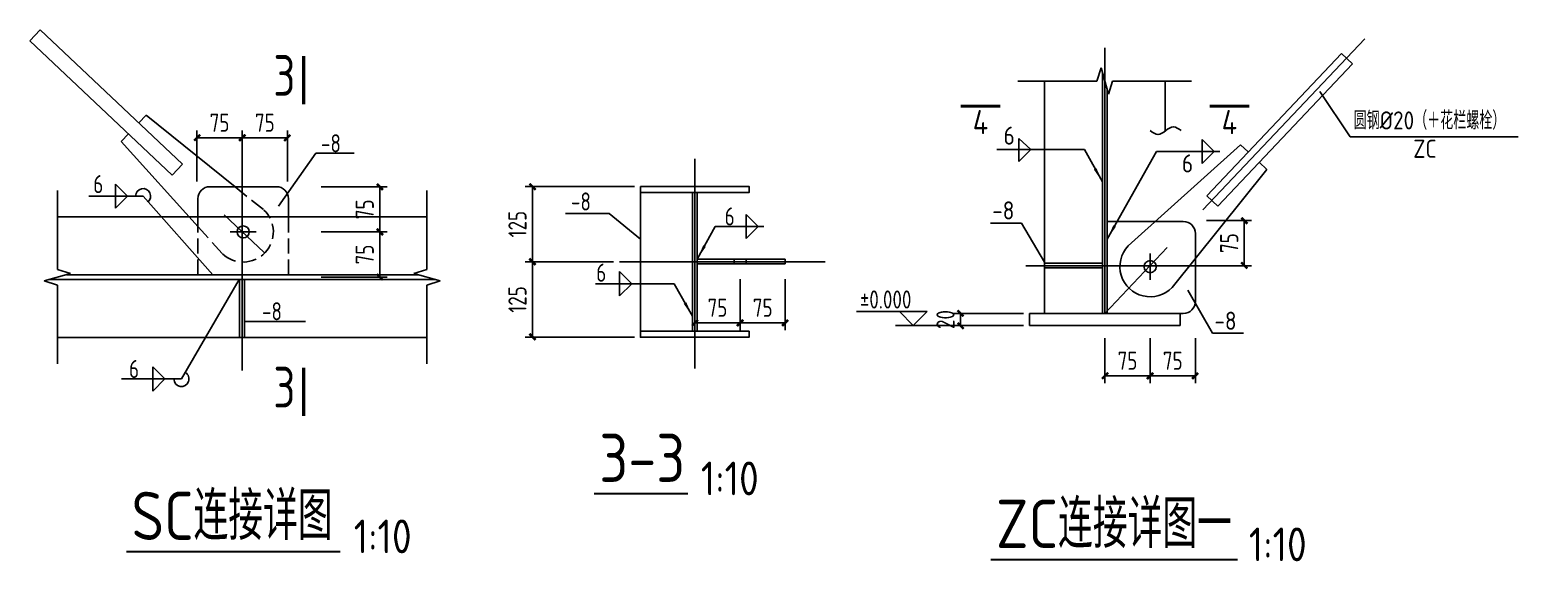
# Model space of a CAD drawing. Header units: millimetres. Extents: x 865974 to 875117, y 40174 to 44891.
# Drawn here: x 868189 to 868435.6, y 40318 to 40406.2 of the extents above; entities that cross this region are included whole.
import ezdxf
from ezdxf.enums import TextEntityAlignment as Align

# ---------------------------------------------------------------- set-up
doc = ezdxf.new("R2010")
doc.units = ezdxf.units.MM
doc.header["$LTSCALE"] = 1000
doc.header["$MEASUREMENT"] = 0
for name, pattern in [('2', [11.4, 9, -0.9, 0.6, -0.9]), ('DASH', [0.35, 0.25, -0.1]), ('DASHED', [117.236842, 78.157895, -39.078947]), ('DOTE', [2.42, 2, -0.2, 0.02, -0.2])]:
    doc.linetypes.add(name, pattern=pattern)
doc.layers.add('1', color=4, linetype='Continuous', lineweight=70)
for name, color, linetype in [('AXIS', 3, 'Continuous'), ('BEAM', 4, 'DASHED'), ('COLUMN', 9, 'Continuous'), ('D1', 112, 'Continuous'), ('DIM', 7, 'Continuous'), ('DOTE', 1, 'DOTE'), ('OTHER', 2, 'Continuous'), ('Prof', 2, 'Continuous'), ('PUB_DIM', 3, 'Continuous'), ('PUB_TEXT', 7, 'Continuous'), ('尺寸标注', 7, 'Continuous'), ('文字', 7, 'Continuous'), ('焊缝标注', 3, 'Continuous'), ('轴线__点划线', 6, '2')]:
    doc.layers.add(name, color=color, linetype=linetype)
doc.styles.add('GBHZ', font='gbenor.shx', dxfattribs={"width": 0.9, "bigfont": 'gbcbig.shx'})
doc.dimstyles.new('Y10', dxfattribs={"dimscale": 0, "dimtxt": 3, "dimasz": 0.01, "dimexe": 1.2, "dimexo": 1, "dimgap": 1, "dimtad": 1, "dimdec": 0, "dimlfac": 10, "dimzin": 0, "dimdsep": 46, "dimtxsty": 'GBHZ', "dimblk1": 'DX', "dimblk2": 'DX', "dimsah": 1, "dimcen": 0.09, "dimdle": 1, "dimadec": 0, "dimazin": 0, "dimtfac": 1, "dimtdec": 0, "dimtix": 1, "dimtmove": 2, "dimatfit": 3, "dimldrblk": 'DX', "dimfxl": 0, "dimtolj": 1, "dimtzin": 0, "dimarcsym": 0})
doc.dimstyles.new('Y100', dxfattribs={"dimscale": 0, "dimtxt": 3, "dimasz": 0.01, "dimexe": 1.2, "dimexo": 2, "dimgap": 1, "dimtad": 1, "dimdec": 0, "dimlfac": 100, "dimzin": 0, "dimdsep": 46, "dimtxsty": 'GBHZ', "dimblk": 'DX', "dimcen": 0.09, "dimdle": 1, "dimclrd": 7, "dimclre": 7, "dimclrt": 7, "dimadec": 0, "dimazin": 0, "dimtfac": 1, "dimtdec": 0, "dimtix": 1, "dimtmove": 2, "dimatfit": 3, "dimldrblk": 'DX', "dimfxl": 0, "dimtolj": 1, "dimtzin": 0, "dimarcsym": 0})

# ---------------------------------------------------------------- blocks, each defined once
blk = doc.blocks.new('DX')
at = {"color": 0, "linetype": 'ByBlock', "const_width": 40}
blk.add_lwpolyline([(-54, -51), (46, 49)], dxfattribs=at)
blk = doc.blocks.new('*D93')
at = {"layer": 'Defpoints', "color": 0, "linetype": 'ByBlock', "ltscale": 0.8, "transparency": 16777216}
for p in [(868216.68, 40388.25), (868216.68, 40379.99), (868224.18, 40379.99)]:
    blk.add_point(p, dxfattribs=at)
at = {"layer": 'DIM', "color": 0, "linetype": 'ByBlock', "lineweight": -2, "ltscale": 0.8, "transparency": 16777216}
for p, q in [((868216.68, 40380.99), (868216.68, 40389.45)), ((868224.18, 40380.99), (868224.18, 40389.45)), ((868224.17, 40388.25), (868216.69, 40388.25))]:
    blk.add_line(p, q, dxfattribs=at)
at = {"layer": 'DIM', "color": 0, "linetype": 'ByBlock', "lineweight": -2, "ltscale": 0.8, "transparency": 16777216, "xscale": 0.01, "yscale": 0.01, "zscale": 0.01, "rotation": 180}
blk.add_blockref('DX', (868216.68, 40388.25), dxfattribs=at)
at = {"layer": 'DIM', "color": 0, "linetype": 'ByBlock', "lineweight": -2, "ltscale": 0.8, "transparency": 16777216, "xscale": 0.01, "yscale": 0.01, "zscale": 0.01}
blk.add_blockref('DX', (868224.18, 40388.25), dxfattribs=at)
at = {"layer": 'DIM', "color": 0, "linetype": 'ByBlock', "ltscale": 0.8, "transparency": 16777216, "insert": (868220.43, 40390.75), "char_height": 3, "attachment_point": 5, "style": 'GBHZ'}
blk.add_mtext('\\A1;75', dxfattribs=at)
blk = doc.blocks.new('*D94')
at = {"layer": 'Defpoints', "color": 0, "linetype": 'ByBlock', "ltscale": 0.8, "transparency": 16777216}
for p in [(868231.68, 40388.25), (868224.18, 40379.99), (868231.68, 40379.99)]:
    blk.add_point(p, dxfattribs=at)
at = {"layer": 'DIM', "color": 0, "linetype": 'ByBlock', "lineweight": -2, "ltscale": 0.8, "transparency": 16777216}
for p, q in [((868224.18, 40380.99), (868224.18, 40389.45)), ((868231.68, 40380.99), (868231.68, 40389.45)), ((868224.19, 40388.25), (868231.67, 40388.25))]:
    blk.add_line(p, q, dxfattribs=at)
at = {"layer": 'DIM', "color": 0, "linetype": 'ByBlock', "lineweight": -2, "ltscale": 0.8, "transparency": 16777216, "xscale": 0.01, "yscale": 0.01, "zscale": 0.01, "rotation": 180}
blk.add_blockref('DX', (868224.18, 40388.25), dxfattribs=at)
at = {"layer": 'DIM', "color": 0, "linetype": 'ByBlock', "lineweight": -2, "ltscale": 0.8, "transparency": 16777216, "xscale": 0.01, "yscale": 0.01, "zscale": 0.01}
blk.add_blockref('DX', (868231.68, 40388.25), dxfattribs=at)
at = {"layer": 'DIM', "color": 0, "linetype": 'ByBlock', "ltscale": 0.8, "transparency": 16777216, "insert": (868227.93, 40390.75), "char_height": 3, "attachment_point": 5, "style": 'GBHZ'}
blk.add_mtext('\\A1;75', dxfattribs=at)
blk = doc.blocks.new('*D95')
at = {"layer": 'Defpoints', "color": 0, "linetype": 'ByBlock', "ltscale": 0.8, "transparency": 16777216}
for p in [(868236.25, 40372.64), (868236.25, 40365.14), (868247, 40365.14)]:
    blk.add_point(p, dxfattribs=at)
at = {"layer": 'DIM', "color": 0, "linetype": 'ByBlock', "lineweight": -2, "ltscale": 0.8, "transparency": 16777216}
for p, q in [((868237.25, 40372.64), (868248.2, 40372.64)), ((868247, 40372.63), (868247, 40365.15)), ((868237.25, 40365.14), (868248.2, 40365.14))]:
    blk.add_line(p, q, dxfattribs=at)
at = {"layer": 'DIM', "color": 0, "linetype": 'ByBlock', "lineweight": -2, "ltscale": 0.8, "transparency": 16777216, "xscale": 0.01, "yscale": 0.01, "zscale": 0.01}
for p, rotation in [((868247, 40372.64), 90), ((868247, 40365.14), 270)]:
    blk.add_blockref('DX', p, dxfattribs=dict(at, rotation=rotation))
at = {"layer": 'DIM', "color": 0, "linetype": 'ByBlock', "ltscale": 0.8, "transparency": 16777216, "insert": (868244.5, 40368.89), "char_height": 3, "attachment_point": 5, "rotation": 90, "style": 'GBHZ'}
blk.add_mtext('\\A1;75', dxfattribs=at)
blk = doc.blocks.new('*D96')
at = {"layer": 'Defpoints', "color": 0, "linetype": 'ByBlock', "ltscale": 0.8, "transparency": 16777216}
for p in [(868236.25, 40380.14), (868247, 40380.14), (868236.25, 40372.64)]:
    blk.add_point(p, dxfattribs=at)
at = {"layer": 'DIM', "color": 0, "linetype": 'ByBlock', "lineweight": -2, "ltscale": 0.8, "transparency": 16777216}
for p, q in [((868237.25, 40380.14), (868248.2, 40380.14)), ((868247, 40372.65), (868247, 40380.13)), ((868237.25, 40372.64), (868248.2, 40372.64))]:
    blk.add_line(p, q, dxfattribs=at)
at = {"layer": 'DIM', "color": 0, "linetype": 'ByBlock', "lineweight": -2, "ltscale": 0.8, "transparency": 16777216, "xscale": 0.01, "yscale": 0.01, "zscale": 0.01}
for p, rotation in [((868247, 40380.14), 90), ((868247, 40372.64), 270)]:
    blk.add_blockref('DX', p, dxfattribs=dict(at, rotation=rotation))
at = {"layer": 'DIM', "color": 0, "linetype": 'ByBlock', "ltscale": 0.8, "transparency": 16777216, "insert": (868244.5, 40376.39), "char_height": 3, "attachment_point": 5, "rotation": 90, "style": 'GBHZ'}
blk.add_mtext('\\A1;75', dxfattribs=at)
blk = doc.blocks.new('*D99')
at = {"layer": 'Defpoints', "color": 0, "transparency": 16777216}
for p in [(868306.69, 40365.82), (868314.19, 40365.82), (868314.19, 40357.56)]:
    blk.add_point(p, dxfattribs=at)
at = {"layer": '尺寸标注', "color": 0, "lineweight": -2, "transparency": 16777216}
for p, q in [((868306.69, 40364.82), (868306.69, 40356.36)), ((868314.19, 40364.82), (868314.19, 40356.36)), ((868306.7, 40357.56), (868314.18, 40357.56))]:
    blk.add_line(p, q, dxfattribs=at)
at = {"layer": '尺寸标注', "color": 0, "lineweight": -2, "transparency": 16777216, "xscale": 0.01, "yscale": 0.01, "zscale": 0.01, "rotation": 180}
blk.add_blockref('DX', (868306.69, 40357.56), dxfattribs=at)
at = {"layer": '尺寸标注', "color": 0, "lineweight": -2, "transparency": 16777216, "xscale": 0.01, "yscale": 0.01, "zscale": 0.01}
blk.add_blockref('DX', (868314.19, 40357.56), dxfattribs=at)
at = {"layer": '尺寸标注', "color": 0, "transparency": 16777216, "insert": (868310.44, 40360.06), "char_height": 3, "attachment_point": 5, "style": 'GBHZ'}
blk.add_mtext('\\A1;75', dxfattribs=at)
blk = doc.blocks.new('*D100')
at = {"layer": 'Defpoints', "color": 0, "transparency": 16777216}
for p in [(868299.19, 40365.82), (868306.69, 40365.82), (868299.19, 40357.56)]:
    blk.add_point(p, dxfattribs=at)
at = {"layer": '尺寸标注', "color": 0, "lineweight": -2, "transparency": 16777216}
for p, q in [((868299.19, 40364.82), (868299.19, 40356.36)), ((868306.69, 40364.82), (868306.69, 40356.36)), ((868306.68, 40357.56), (868299.2, 40357.56))]:
    blk.add_line(p, q, dxfattribs=at)
at = {"layer": '尺寸标注', "color": 0, "lineweight": -2, "transparency": 16777216, "xscale": 0.01, "yscale": 0.01, "zscale": 0.01, "rotation": 180}
blk.add_blockref('DX', (868299.19, 40357.56), dxfattribs=at)
at = {"layer": '尺寸标注', "color": 0, "lineweight": -2, "transparency": 16777216, "xscale": 0.01, "yscale": 0.01, "zscale": 0.01}
blk.add_blockref('DX', (868306.69, 40357.56), dxfattribs=at)
at = {"layer": '尺寸标注', "color": 0, "transparency": 16777216, "insert": (868302.94, 40360.06), "char_height": 3, "attachment_point": 5, "style": 'GBHZ'}
blk.add_mtext('\\A1;75', dxfattribs=at)
blk = doc.blocks.new('_ARROW')
blk.add_solid([(0, 0), (-1, 0.1), (-1, -0.1)])
blk = doc.blocks.new('*D101')
at = {"layer": 'Defpoints', "color": 0, "transparency": 16777216}
for p in [(868290.19, 40380.18), (868272.3, 40367.69), (868286.69, 40367.69)]:
    blk.add_point(p, dxfattribs=at)
at = {"layer": 'DIM', "color": 0, "lineweight": -2, "transparency": 16777216}
for p, q in [((868289.19, 40380.18), (868271.1, 40380.18)), ((868272.3, 40380.17), (868272.3, 40367.7)), ((868285.69, 40367.69), (868271.1, 40367.69))]:
    blk.add_line(p, q, dxfattribs=at)
at = {"layer": 'DIM', "color": 0, "lineweight": -2, "transparency": 16777216, "xscale": 0.01, "yscale": 0.01, "zscale": 0.01}
for p, rotation in [((868272.3, 40380.18), 90), ((868272.3, 40367.69), 270)]:
    blk.add_blockref('DX', p, dxfattribs=dict(at, rotation=rotation))
at = {"layer": 'DIM', "color": 0, "transparency": 16777216, "insert": (868269.8, 40373.93), "char_height": 3, "attachment_point": 5, "rotation": 90, "style": 'GBHZ'}
blk.add_mtext('\\A1;125', dxfattribs=at)
blk = doc.blocks.new('*D128')
at = {"layer": 'Defpoints', "color": 0, "transparency": 16777216}
for p in [(868272.3, 40367.69), (868286.69, 40367.69), (868290.19, 40355.2)]:
    blk.add_point(p, dxfattribs=at)
at = {"layer": 'DIM', "color": 0, "lineweight": -2, "transparency": 16777216}
for p, q in [((868285.69, 40367.69), (868271.1, 40367.69)), ((868272.3, 40355.21), (868272.3, 40367.68)), ((868289.19, 40355.2), (868271.1, 40355.2))]:
    blk.add_line(p, q, dxfattribs=at)
at = {"layer": 'DIM', "color": 0, "lineweight": -2, "transparency": 16777216, "xscale": 0.01, "yscale": 0.01, "zscale": 0.01}
for p, rotation in [((868272.3, 40367.69), 90), ((868272.3, 40355.2), 270)]:
    blk.add_blockref('DX', p, dxfattribs=dict(at, rotation=rotation))
at = {"layer": 'DIM', "color": 0, "transparency": 16777216, "insert": (868269.8, 40361.44), "char_height": 3, "attachment_point": 5, "rotation": 90, "style": 'GBHZ'}
blk.add_mtext('\\A1;125', dxfattribs=at)
blk = doc.blocks.new('*D129')
at = {"layer": 'Defpoints', "color": 0, "linetype": 'ByBlock', "transparency": 16777216}
for p in [(868381.99, 40374.54), (868390.25, 40374.54), (868381.99, 40367.04)]:
    blk.add_point(p, dxfattribs=at)
at = {"layer": 'DIM', "color": 7, "linetype": 'ByBlock', "lineweight": -2, "transparency": 16777216}
for p, q in [((868383.99, 40374.54), (868391.45, 40374.54)), ((868390.25, 40367.05), (868390.25, 40374.53)), ((868383.99, 40367.04), (868391.45, 40367.04))]:
    blk.add_line(p, q, dxfattribs=at)
at = {"layer": 'DIM', "color": 7, "linetype": 'ByBlock', "lineweight": -2, "transparency": 16777216, "xscale": 0.01, "yscale": 0.01, "zscale": 0.01}
for p, rotation in [((868390.25, 40374.54), 90), ((868390.25, 40367.04), 270)]:
    blk.add_blockref('DX', p, dxfattribs=dict(at, rotation=rotation))
at = {"layer": 'DIM', "color": 7, "linetype": 'ByBlock', "transparency": 16777216, "insert": (868387.75, 40370.79), "char_height": 3, "attachment_point": 5, "rotation": 90, "style": 'GBHZ'}
blk.add_mtext('\\A1;75', dxfattribs=at)
blk = doc.blocks.new('*D130')
at = {"layer": 'Defpoints', "color": 0, "linetype": 'ByBlock', "transparency": 16777216}
for p in [(868367.14, 40357.03), (868374.64, 40357.03), (868367.14, 40348.77)]:
    blk.add_point(p, dxfattribs=at)
at = {"layer": 'DIM', "color": 7, "linetype": 'ByBlock', "lineweight": -2, "transparency": 16777216}
for p, q in [((868367.14, 40355.03), (868367.14, 40347.57)), ((868374.64, 40355.03), (868374.64, 40347.57)), ((868374.63, 40348.77), (868367.15, 40348.77))]:
    blk.add_line(p, q, dxfattribs=at)
at = {"layer": 'DIM', "color": 7, "linetype": 'ByBlock', "lineweight": -2, "transparency": 16777216, "xscale": 0.01, "yscale": 0.01, "zscale": 0.01, "rotation": 180}
blk.add_blockref('DX', (868367.14, 40348.77), dxfattribs=at)
at = {"layer": 'DIM', "color": 7, "linetype": 'ByBlock', "lineweight": -2, "transparency": 16777216, "xscale": 0.01, "yscale": 0.01, "zscale": 0.01}
blk.add_blockref('DX', (868374.64, 40348.77), dxfattribs=at)
at = {"layer": 'DIM', "color": 7, "linetype": 'ByBlock', "transparency": 16777216, "insert": (868370.89, 40351.27), "char_height": 3, "attachment_point": 5, "style": 'GBHZ'}
blk.add_mtext('\\A1;75', dxfattribs=at)
blk = doc.blocks.new('*D131')
at = {"layer": 'Defpoints', "color": 0, "linetype": 'ByBlock', "transparency": 16777216}
for p in [(868374.64, 40357.03), (868382.14, 40357.03), (868382.14, 40348.77)]:
    blk.add_point(p, dxfattribs=at)
at = {"layer": 'DIM', "color": 7, "linetype": 'ByBlock', "lineweight": -2, "transparency": 16777216}
for p, q in [((868374.64, 40355.03), (868374.64, 40347.57)), ((868382.14, 40355.03), (868382.14, 40347.57)), ((868374.65, 40348.77), (868382.13, 40348.77))]:
    blk.add_line(p, q, dxfattribs=at)
at = {"layer": 'DIM', "color": 7, "linetype": 'ByBlock', "lineweight": -2, "transparency": 16777216, "xscale": 0.01, "yscale": 0.01, "zscale": 0.01, "rotation": 180}
blk.add_blockref('DX', (868374.64, 40348.77), dxfattribs=at)
at = {"layer": 'DIM', "color": 7, "linetype": 'ByBlock', "lineweight": -2, "transparency": 16777216, "xscale": 0.01, "yscale": 0.01, "zscale": 0.01}
blk.add_blockref('DX', (868382.14, 40348.77), dxfattribs=at)
at = {"layer": 'DIM', "color": 7, "linetype": 'ByBlock', "transparency": 16777216, "insert": (868378.39, 40351.27), "char_height": 3, "attachment_point": 5, "style": 'GBHZ'}
blk.add_mtext('\\A1;75', dxfattribs=at)
blk = doc.blocks.new('*D132')
at = {"layer": 'Defpoints', "color": 0, "transparency": 16777216}
for p in [(868343.23, 40359.11), (868354.64, 40359.11), (868354.64, 40357.11)]:
    blk.add_point(p, dxfattribs=at)
at = {"layer": 'DIM', "color": 0, "lineweight": -2, "transparency": 16777216}
for p, q in [((868353.64, 40359.11), (868342.03, 40359.11)), ((868353.64, 40357.11), (868342.03, 40357.11)), ((868343.23, 40359.12), (868343.23, 40359.13)), ((868343.23, 40357.11), (868343.23, 40359.11)), ((868343.23, 40357.1), (868343.23, 40357.09))]:
    blk.add_line(p, q, dxfattribs=at)
at = {"layer": 'DIM', "color": 0, "lineweight": -2, "transparency": 16777216, "xscale": 0.01, "yscale": 0.01, "zscale": 0.01}
for p, rotation in [((868343.23, 40359.11), 270), ((868343.23, 40357.11), 90)]:
    blk.add_blockref('DX', p, dxfattribs=dict(at, rotation=rotation))
at = {"layer": 'DIM', "color": 0, "transparency": 16777216, "insert": (868340.73, 40358.11), "char_height": 3, "attachment_point": 5, "rotation": 90, "style": 'GBHZ'}
blk.add_mtext('\\A1;20', dxfattribs=at)

msp = doc.modelspace()

# ---------------------------------------------------------------- linework, layer by layer
at = {"layer": '1', "color": 2, "const_width": 0.6, "elevation": 0.002}
for points in [[(868234.371, 40401.84), (868234.371, 40393.815)], [(868234.371, 40350.137), (868234.371, 40342.112)]]:
    msp.add_lwpolyline(points, dxfattribs=at)
at = {"layer": 'AXIS'}
for p, q in [((868402.791, 40395.923), (868407.791, 40388.438)), ((868407.791, 40388.438), (868435.646, 40388.438)), ((868230.193, 40376.905, -0.088), (868236.38, 40385.677, -0.088)), ((868242.716, 40385.677, -0.088), (868236.38, 40385.677, -0.088)), ((868285.006, 40375.673), (868277.778, 40375.673)), ((868290.187, 40371.418), (868285.006, 40375.673)), ((868353.323, 40374.097), (868348.18, 40374.097)), ((868357.143, 40367.617), (868353.323, 40374.097)), ((868380.914, 40362.981), (868384.958, 40355.83)), ((868390.101, 40355.83), (868384.958, 40355.83))]:
    msp.add_line(p, q, dxfattribs=at)
at = {"layer": 'BEAM', "linetype": 'DASH', "ltscale": 0.01}
for p, q in [((868223.023, 40380.105, -0.088), (868227.783, 40376.275, -0.088)), ((868216.848, 40365.542, -0.088), (868216.848, 40375.015, -0.088)), ((868231.848, 40365.542, -0.088), (868231.848, 40375.009, -0.088)), ((868216.868, 40373.497, -0.088), (868220.913, 40369.009, -0.088))]:
    msp.add_line(p, q, dxfattribs=at)
msp.add_arc((868224.348, 40372.642, -0.088), 5, 226.606, 46.606, dxfattribs=at)
at = {"layer": 'COLUMN', "color": 2}
for p, q in [((868188.981, 40404.36, -0.088), (868190.699, 40406.176, -0.088)), ((868188.981, 40404.36, -0.088), (868212.59, 40382.039, -0.088)), ((868190.699, 40406.176, -0.088), (868214.307, 40383.855, -0.088)), ((868406.361, 40402.245), (868384.04, 40378.636)), ((868406.361, 40402.245), (868408.177, 40400.527)), ((868366.743, 40399.061), (868366.743, 40359.11)), ((868408.177, 40400.527), (868385.856, 40376.918)), ((868357.143, 40359.11), (868357.143, 40397.667)), ((868377.143, 40397.667), (868377.143, 40389.375)), ((868367.543, 40396.127), (868367.543, 40359.11)), ((868208.243, 40391.997, -0.088), (868207.041, 40390.726, -0.088)), ((868208.243, 40391.997, -0.088), (868222.999, 40380.125, -0.088)), ((868205.323, 40388.909, -0.088), (868204.121, 40387.637, -0.088)), ((868204.121, 40387.637, -0.088), (868216.863, 40373.502, -0.088)), ((868389.638, 40387.105), (868371.01, 40370.312)), ((868390.91, 40385.902), (868389.638, 40387.105)), ((868393.998, 40382.983), (868392.726, 40384.185)), ((868214.307, 40383.855, -0.088), (868212.59, 40382.039, -0.088)), ((868393.998, 40382.983), (868378.276, 40363.442)), ((868229.848, 40380.142, -0.088), (868218.848, 40380.142, -0.088)), ((868290.187, 40356.168), (868290.187, 40379.178)), ((868298.787, 40379.178), (868298.787, 40356.168)), ((868299.587, 40379.178), (868299.587, 40356.168)), ((868216.848, 40375.015, -0.088), (868216.848, 40378.142, -0.088)), ((868231.848, 40375.048, -0.088), (868231.848, 40378.142, -0.088)), ((868385.856, 40376.918), (868384.04, 40378.636)), ((868193.558, 40375.142, -0.088), (868216.848, 40375.142, -0.088)), ((868216.848, 40375.142, -0.088), (868231.848, 40375.142, -0.088)), ((868231.848, 40375.142, -0.088), (868254.808, 40375.142, -0.088)), ((868367.543, 40374.377), (868380.143, 40374.377)), ((868382.143, 40361.11), (868382.143, 40372.377)), ((868299.587, 40368.122), (868314.187, 40368.122)), ((868299.587, 40367.322), (868314.187, 40367.322)), ((868305.687, 40368.122), (868305.687, 40367.322)), ((868307.687, 40368.122), (868307.687, 40367.322)), ((868314.187, 40368.122), (868314.187, 40367.322)), ((868357.143, 40367.477), (868366.743, 40367.477)), ((868192.165, 40364.742, -0.088), (868256.202, 40364.742, -0.088)), ((868195.098, 40365.542, -0.088), (868253.268, 40365.542, -0.088)), ((868223.748, 40355.142, -0.088), (868223.748, 40364.742, -0.088)), ((868224.548, 40355.142, -0.088), (868224.548, 40364.742, -0.088)), ((868357.143, 40366.677), (868366.743, 40366.677)), ((868354.643, 40357.11), (868354.643, 40359.11)), ((868354.643, 40359.11), (868379.643, 40359.11)), ((868354.643, 40357.11), (868379.643, 40357.11)), ((868379.643, 40359.11), (868380.143, 40359.11)), ((868379.643, 40359.11), (868379.643, 40357.11)), ((868254.808, 40355.142, -0.088), (868193.558, 40355.142, -0.088))]:
    msp.add_line(p, q, dxfattribs=at)
for points in [[(868290.187, 40380.178), (868308.187, 40380.178), (868308.187, 40379.178), (868290.187, 40379.178)], [(868290.187, 40356.168), (868308.187, 40356.168), (868308.187, 40355.168), (868290.187, 40355.168)]]:
    msp.add_lwpolyline(points, close=True, dxfattribs=at)
for centre in [(868224.348, 40372.642, -0.088), (868374.643, 40366.877)]:
    msp.add_circle(centre, 1, dxfattribs=at)
for centre, radius, start, end in [((868218.848, 40378.142, -0.088), 2, 90, 180), ((868229.848, 40378.142, -0.088), 2, 0, 90), ((868380.143, 40372.377), 2, 0, 90), ((868374.643, 40366.877), 5, 136.606, 316.606), ((868380.143, 40361.11), 2, 270, 0)]:
    msp.add_arc(centre, radius, start, end, dxfattribs=at)
at = {"layer": 'D1'}
for p, q in [((868333.087, 40359.414), (868325.971, 40359.414)), ((868333.087, 40359.414), (868335.391, 40357.11)), ((868333.087, 40359.414), (868337.695, 40359.414)), ((868337.695, 40359.414), (868335.391, 40357.11))]:
    msp.add_line(p, q, dxfattribs=at)
msp.add_lwpolyline([(868342.231, 40357.11), (868332.445, 40357.11)], dxfattribs=at)
at = {"layer": 'DIM'}
msp.add_line((868234.69, 40357.777), (868224.548, 40357.777, -0.088), dxfattribs=at)
at = {"layer": 'DOTE', "linetype": 'DOTE', "ltscale": 0.02}
for p, q in [((868299.187, 40384.743), (868299.187, 40349.963)), ((868224.183, 40349.662, -0.088), (868224.183, 40381.932, -0.088)), ((868221.19, 40375.472, -0.088), (868227.817, 40369.207, -0.088)), ((868226.523, 40372.642, -0.088), (868222.173, 40372.642, -0.088)), ((868320.767, 40367.687), (868286.691, 40367.687))]:
    msp.add_line(p, q, dxfattribs=at)
at = {"layer": 'OTHER'}
for p, q in [((868365.823, 40397.667), (868366.523, 40399.867)), ((868366.523, 40399.867), (868367.723, 40395.467)), ((868352.743, 40397.667), (868365.823, 40397.667)), ((868367.723, 40395.467), (868368.423, 40397.667)), ((868368.423, 40397.667), (868381.503, 40397.667)), ((868193.558, 40366.422, -0.088), (868193.558, 40379.502, -0.088)), ((868254.808, 40366.422, -0.088), (868254.808, 40379.502, -0.088)), ((868191.358, 40364.522, -0.088), (868195.758, 40365.722, -0.088)), ((868193.558, 40363.822, -0.088), (868191.358, 40364.522, -0.088)), ((868195.758, 40365.722, -0.088), (868193.558, 40366.422, -0.088)), ((868252.608, 40365.722, -0.088), (868254.808, 40366.422, -0.088)), ((868257.008, 40364.522, -0.088), (868252.608, 40365.722, -0.088)), ((868254.808, 40363.822, -0.088), (868257.008, 40364.522, -0.088)), ((868193.558, 40350.742, -0.088), (868193.558, 40363.822, -0.088)), ((868254.808, 40350.742, -0.088), (868254.808, 40363.822, -0.088))]:
    msp.add_line(p, q, dxfattribs=at)
at = {"layer": 'Prof'}
msp.add_spline([(868374.666, 40389.436), (868375.945, 40388.796), (868377.225, 40389.436), (868378.504, 40390.075), (868379.783, 40389.436)], degree=3, dxfattribs=at)
at = {"layer": 'PUB_DIM', "const_width": 0.5}
for points in [[(868349.8, 40393.504), (868343.233, 40393.504)], [(868391.095, 40393.504), (868384.528, 40393.504)]]:
    msp.add_lwpolyline(points, dxfattribs=at)
at = {"layer": '文字', "color": 6, "const_width": 0.32, "elevation": 0.088}
msp.add_lwpolyline([(868282.498, 40329.209), (868298.04, 40329.209)], dxfattribs=at)
at = {"layer": '文字', "color": 6, "const_width": 0.32}
for points in [[(868204.983, 40319.594), (868240.44, 40319.594)], [(868348.241, 40318.269), (868389.155, 40318.269)]]:
    msp.add_lwpolyline(points, dxfattribs=at)
at = {"layer": '焊缝标注'}
for p, q in [((868352.868, 40388.127), (868354.868, 40386.327)), ((868352.868, 40388.127), (868352.868, 40384.327)), ((868383.259, 40387.989), (868383.259, 40385.989)), ((868383.259, 40387.989), (868385.259, 40385.989)), ((868363.743, 40386.327), (868349.257, 40386.327)), ((868352.868, 40384.327), (868354.868, 40386.327)), ((868366.743, 40380.927), (868363.743, 40386.327)), ((868367.543, 40371.447), (868375.676, 40385.989)), ((868375.676, 40385.989), (868386.19, 40385.989)), ((868383.259, 40383.989), (868383.259, 40385.989)), ((868383.259, 40383.989), (868385.259, 40385.989)), ((868203.186, 40380.576, -0.088), (868203.186, 40378.576, -0.088)), ((868203.186, 40380.576, -0.088), (868205.186, 40378.576, -0.088)), ((868198.742, 40378.576, -0.088), (868207.765, 40378.576, -0.088)), ((868203.186, 40376.576, -0.088), (868203.186, 40378.576, -0.088)), ((868203.186, 40376.576, -0.088), (868205.186, 40378.576, -0.088)), ((868207.765, 40378.576, -0.088), (868219.319, 40365.542, -0.088)), ((868307.678, 40375.522), (868307.678, 40373.522)), ((868307.678, 40375.522), (868309.678, 40373.522)), ((868299.587, 40368.122), (868302.587, 40373.522)), ((868302.587, 40373.522), (868310.608, 40373.522)), ((868307.678, 40371.522), (868307.678, 40373.522)), ((868307.678, 40371.522), (868309.678, 40373.522)), ((868223.705, 40364.742, -0.088), (868214.117, 40348.245, -0.088)), ((868286.733, 40366.056), (868286.733, 40364.056)), ((868286.733, 40366.056), (868288.733, 40364.056)), ((868295.787, 40364.056), (868282.712, 40364.056)), ((868286.733, 40362.056), (868286.733, 40364.056)), ((868286.733, 40362.056), (868288.733, 40364.056)), ((868298.787, 40358.656), (868295.787, 40364.056)), ((868209.364, 40350.245, -0.088), (868209.364, 40348.245, -0.088)), ((868209.364, 40350.245, -0.088), (868211.364, 40348.245, -0.088)), ((868214.117, 40348.245, -0.088), (868204.207, 40348.245, -0.088)), ((868209.364, 40346.245, -0.088), (868209.364, 40348.245, -0.088)), ((868209.364, 40346.245, -0.088), (868211.364, 40348.245, -0.088))]:
    msp.add_line(p, q, dxfattribs=at)
for centre, start, end in [((868207.765, 40378.576, -0.088), 308.27546, 180), ((868214.117, 40348.245, -0.088), 180, 59.57139)]:
    msp.add_arc(centre, 1.25, start, end, dxfattribs=at)
at = {"layer": '轴线__点划线'}
for p, q in [((868410.227, 40404.679), (868383.382, 40376.285)), ((868367.143, 40403.18), (868367.143, 40359.11)), ((868377.473, 40370.036), (868367.143, 40359.11)), ((868354.061, 40367.042), (868383.933, 40367.042)), ((868374.643, 40364.702), (868374.643, 40369.052))]:
    msp.add_line(p, q, dxfattribs=at)

# ---------------------------------------------------------------- block references
at = {"layer": '焊缝标注'}
for p, xscale, yscale, zscale, rotation in [((868366.743, 40380.927), 2.500000000019729, 2.500000000019729, 2.500000000019729, 299.0546041027052), ((868367.543, 40371.447), -2.500000000019729, 2.5, 2.5, 60.94539589729485), ((868299.587, 40368.122), -2.499999999793585, 2.5, 2.5, 60.94539590662404), ((868298.787, 40358.656), 2.499999999793584, 2.499999999793584, 2.499999999793584, 299.054604093376)]:
    msp.add_blockref('_ARROW', p, dxfattribs=dict(at, xscale=xscale, yscale=yscale, zscale=zscale, rotation=rotation))

# ---------------------------------------------------------------- texts
at = {"layer": 'AXIS', "color": 0, "style": 'GBHZ', "width": 0.9}
for s, height, p in [('3', 6.75, (868229.36, 40395.222, 0.007)), ('-8', 3, (868237.237, 40385.837, -0.088)), ('6', 3, (868199.499, 40379.068, -0.088)), ('-8', 3, (868278.664, 40376.187)), ('6', 3, (868304.135, 40373.714)), ('6', 3, (868282.852, 40364.382)), ('-8', 3, (868227.47, 40357.976, -0.088)), ('6', 3, (868205.436, 40348.41, -0.088)), ('3', 6.75, (868229.36, 40343.519, 0.007))]:
    msp.add_text(s, height=height, dxfattribs=at).set_placement(p)
at = {"layer": 'D1', "style": 'GBHZ', "width": 0.9}
msp.add_text('%%P0.000', height=3, dxfattribs=at).set_placement((868326.543, 40359.932))
at = {"layer": 'PUB_DIM', "style": 'GBHZ'}
for p in [(868346.534, 40390.862), (868387.783, 40390.862)]:
    msp.add_text('4', height=4, dxfattribs=at).set_placement(p, align=Align.MIDDLE)
at = {"layer": 'PUB_TEXT', "style": 'GBHZ'}
for s, p in [('圆钢%%C20（＋花栏螺栓）', (868408.37, 40389.636)), ('6', (868350.363, 40387.113)), ('ZC', (868418.252, 40384.929)), ('6', (868379.918, 40382.498)), ('-8', (868348.479, 40374.707)), ('-8', (868385.296, 40356.405))]:
    msp.add_text(s, height=3, dxfattribs=at).set_placement(p)
at = {"layer": '文字', "color": 6, "style": 'GBHZ'}
for s, height, p in [('3-3', 8, (868283.361, 40331.16, 0.088)), ('1:10', 5.6, (868300.195, 40328.953, 0.088)), ('SC连接详图', 8, (868205.847, 40321.545)), ('ZC连接详图一', 8, (868349.104, 40320.22)), ('1:10', 5.6, (868242.671, 40319.338)), ('1:10', 5.6, (868390.999, 40318.013))]:
    msp.add_text(s, height=height, dxfattribs=at).set_placement(p)

# ---------------------------------------------------------------- dimensions: what is measured, and where the dimension line sits
at = {"layer": 'DIM', "color": 0, "linetype": 'ByBlock', "ltscale": 0.8}
for base, p1, p2, angle, picture, middle in [((868216.683, 40388.246, -0.088), (868224.183, 40379.986, -0.088), (868216.683, 40379.986, -0.088), 180, '*D93', (868220.433, 40390.746, -0.088)), ((868247.001, 40380.142, -0.088), (868236.248, 40372.642, -0.088), (868236.248, 40380.142, -0.088), 90, '*D96', (868244.501, 40376.392, -0.088)), ((868247.001, 40365.142, -0.088), (868236.248, 40372.642, -0.088), (868236.248, 40365.142, -0.088), 90, '*D95', (868244.501, 40368.892, -0.088))]:
    dim = msp.add_linear_dim(base=base, p1=p1, p2=p2, angle=angle, dimstyle='Y10', override={"dimscale": 1}, dxfattribs=at)
    dim.commit()
    dim.dimension.update_dxf_attribs({"geometry": picture, "text_midpoint": middle})
dim = msp.add_linear_dim(base=(868231.683, 40388.246, -0.088), p1=(868224.183, 40379.986, -0.088), p2=(868231.683, 40379.986, -0.088), dimstyle='Y10', override={"dimscale": 1}, dxfattribs=at)
dim.commit()
dim.dimension.update_dxf_attribs({"geometry": '*D94', "text_midpoint": (868227.933, 40390.746, -0.088)})
at = {"layer": 'DIM', "color": 0}
for p1, angle, picture, middle in [((868290.187, 40380.178), 90, '*D101', (868269.796, 40373.932)), ((868290.187, 40355.196), 270, '*D128', (868269.796, 40361.442))]:
    dim = msp.add_linear_dim(base=(868272.296, 40367.687), p1=p1, p2=(868286.691, 40367.687), angle=angle, dimstyle='Y10', override={"dimscale": 1}, dxfattribs=at)
    dim.commit()
    dim.dimension.update_dxf_attribs({"geometry": picture, "text_midpoint": middle})
at = {"layer": 'DIM', "color": 6, "linetype": 'ByBlock'}
dim = msp.add_linear_dim(base=(868390.247, 40374.542), p1=(868381.987, 40367.042), p2=(868381.987, 40374.542), angle=90, dimstyle='Y100', override={"dimscale": 1, "dimlfac": 10, "dimtxsty": 'GBHZ'}, dxfattribs=at)
dim.commit()
dim.dimension.update_dxf_attribs({"geometry": '*D129', "text_midpoint": (868387.747, 40370.792)})
at = {"layer": 'DIM'}
dim = msp.add_linear_dim(base=(868343.231, 40359.11), p1=(868354.643, 40357.11), p2=(868354.643, 40359.11), angle=90, dimstyle='Y10', override={"dimscale": 1}, dxfattribs=at)
dim.commit()
dim.dimension.update_dxf_attribs({"geometry": '*D132', "text_midpoint": (868340.731, 40358.11)})
at = {"layer": 'DIM', "color": 6, "linetype": 'ByBlock'}
for base, p2, picture, middle in [((868367.143, 40348.77), (868367.143, 40357.03), '*D130', (868370.893, 40351.27)), ((868382.143, 40348.77), (868382.143, 40357.03), '*D131', (868378.393, 40351.27))]:
    dim = msp.add_linear_dim(base=base, p1=(868374.643, 40357.03), p2=p2, dimstyle='Y100', override={"dimscale": 1, "dimlfac": 10, "dimtxsty": 'GBHZ'}, dxfattribs=at)
    dim.commit()
    dim.dimension.update_dxf_attribs({"geometry": picture, "text_midpoint": middle})
at = {"layer": '尺寸标注', "color": 0}
for base, p2, picture, middle in [((868299.187, 40357.562), (868299.187, 40365.822), '*D100', (868302.937, 40360.062)), ((868314.187, 40357.562), (868314.187, 40365.822), '*D99', (868310.437, 40360.062))]:
    dim = msp.add_linear_dim(base=base, p1=(868306.687, 40365.822), p2=p2, dimstyle='Y10', override={"dimscale": 1}, dxfattribs=at)
    dim.commit()
    dim.dimension.update_dxf_attribs({"geometry": picture, "text_midpoint": middle})

doc.saveas('drawing.dxf')
